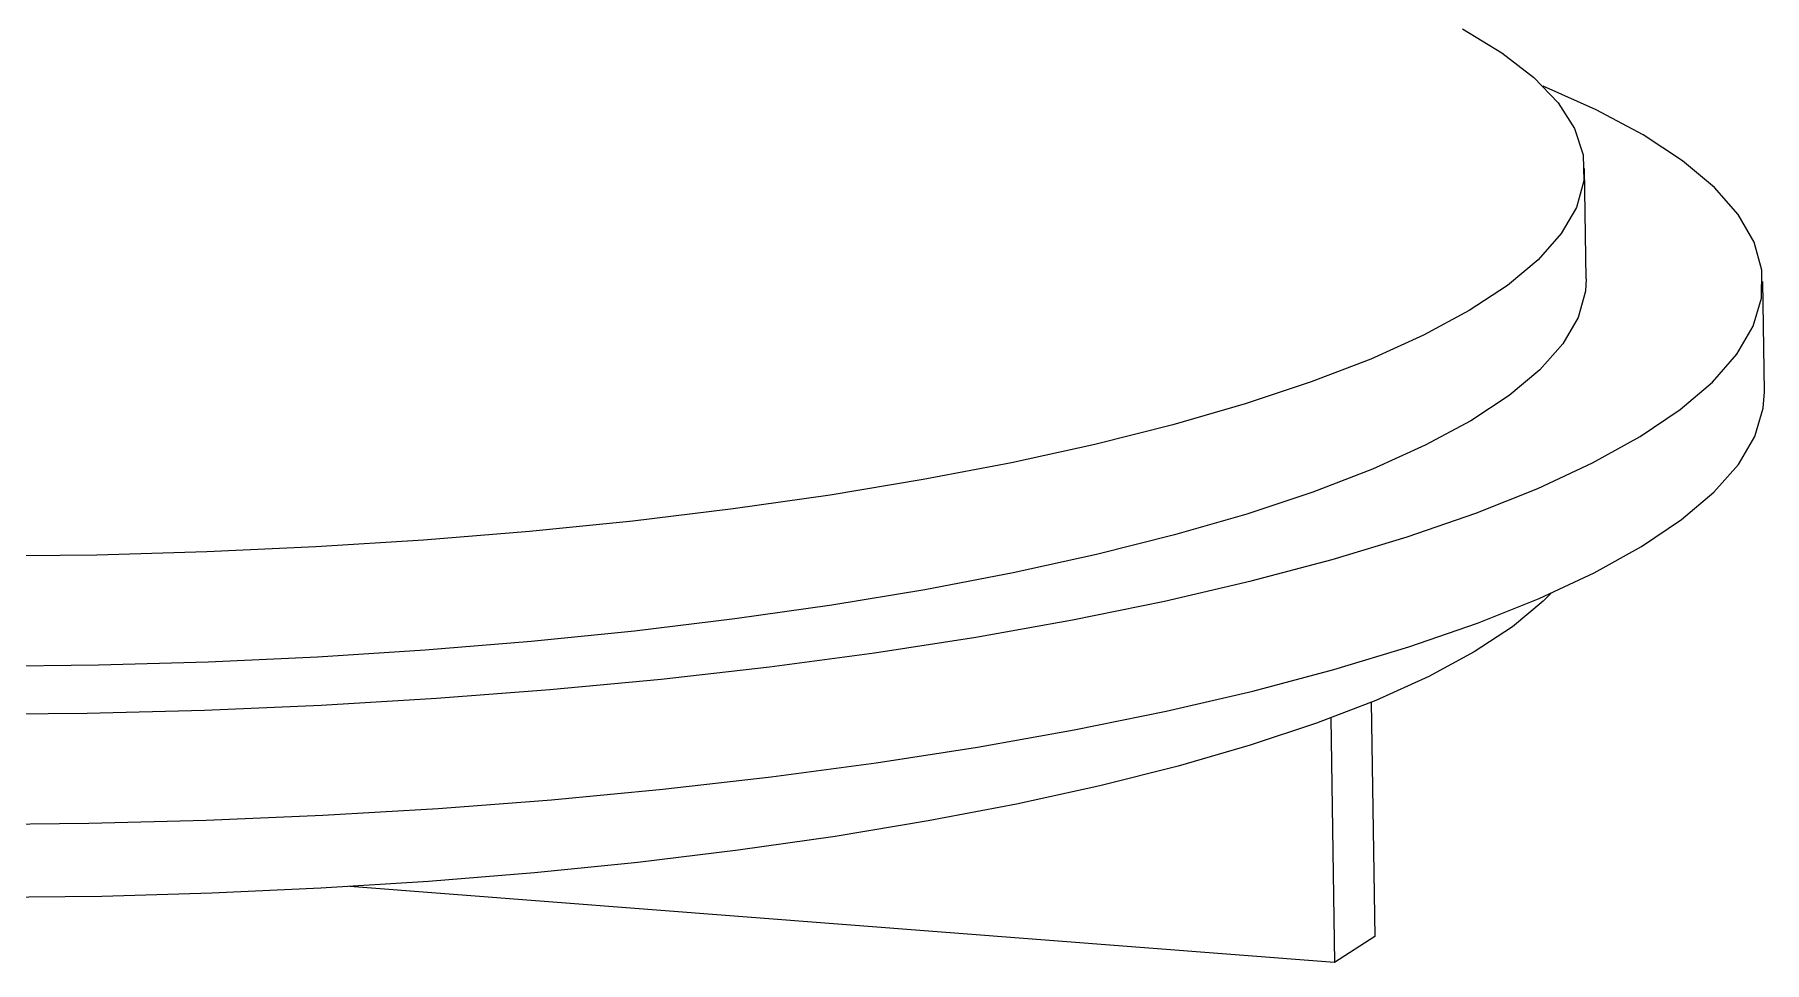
# Model space of a CAD drawing. Header units: millimetres. Extents: x -172 to 1209, y -709 to 1573.
# Drawn here: x 499.3 to 575.5, y 633.8 to 674.7 of the extents above; entities that cross this region are included whole.
import ezdxf

# ---------------------------------------------------------------- set-up
doc = ezdxf.new("R2010")
doc.units = ezdxf.units.MM

msp = doc.modelspace()

# ---------------------------------------------------------------- linework, layer by layer
at = {"color": 7, "linetype": 'Continuous', "lineweight": 15}
for p, q in [((567.673, 663.951), (567.601, 668.805)), ((575.536, 658.969), (575.464, 663.824)), ((556.417, 644.584), (556.577, 633.811)), ((558.2, 645.279), (558.353, 634.953)), ((556.577, 633.811), (513.155, 637.15)), ((558.353, 634.953), (556.577, 633.811))]:
    msp.add_line(p, q, dxfattribs=at)
at = {"color": 7, "linetype": 'Continuous', "lineweight": 15, "flags": 128}
for points in [[(562.217, 674.975), (563.958, 673.916), (565.367, 672.826), (566.438, 671.709), (567.164, 670.572), (567.543, 669.421), (567.571, 668.261), (567.249, 667.099), (566.578, 665.941), (565.563, 664.792), (564.207, 663.659), (562.519, 662.548), (560.507, 661.464), (558.182, 660.413), (555.556, 659.401), (552.641, 658.433), (549.455, 657.513), (546.013, 656.647), (542.333, 655.84), (538.434, 655.095)], [(496.402, 644.752), (501.578, 644.8), (506.748, 644.933), (511.889, 645.151), (516.975, 645.453), (521.983, 645.837), (526.888, 646.301), (531.667, 646.843), (536.298, 647.462), (540.758, 648.152), (545.026, 648.913), (549.081, 649.739), (552.905, 650.626), (556.479, 651.572), (559.786, 652.57), (562.811, 653.617), (565.538, 654.707), (567.956, 655.835), (570.051, 656.996), (571.815, 658.185), (573.24, 659.394), (574.317, 660.62), (575.043, 661.856), (575.413, 663.095), (575.426, 664.333), (575.082, 665.563), (574.382, 666.78), (573.33, 667.977), (571.931, 669.149), (570.191, 670.29), (568.119, 671.396), (565.782, 672.436)], [(567.673, 663.951), (567.643, 663.407), (567.321, 662.245), (566.65, 661.086), (565.635, 659.938), (564.279, 658.805), (562.591, 657.693), (560.579, 656.61), (558.254, 655.559), (555.628, 654.547), (552.713, 653.578), (549.527, 652.659), (546.085, 651.793), (542.405, 650.985), (538.506, 650.24)], [(496.474, 639.897), (501.65, 639.945), (506.82, 640.078), (511.961, 640.296), (517.047, 640.598), (522.055, 640.982), (526.96, 641.446), (531.739, 641.989), (536.37, 642.607), (540.83, 643.298), (545.098, 644.058), (549.153, 644.884), (552.977, 645.772), (556.551, 646.717), (559.858, 647.716), (562.883, 648.762), (565.61, 649.853), (568.028, 650.981), (570.123, 652.142), (571.887, 653.33), (573.312, 654.54), (574.389, 655.766), (575.115, 657.001), (575.485, 658.241), (575.536, 658.969)], [(538.434, 655.095), (534.337, 654.416), (530.063, 653.806), (525.634, 653.27), (521.074, 652.81), (516.406, 652.428), (511.654, 652.126), (506.844, 651.906), (502, 651.768), (497.148, 651.715)], [(538.506, 650.24), (534.409, 649.561), (530.135, 648.952), (525.706, 648.416), (521.146, 647.955), (516.478, 647.573), (511.726, 647.271), (506.916, 647.051), (502.072, 646.914), (497.22, 646.86)], [(566.114, 650.073), (565.786, 649.743), (564.431, 648.61), (562.743, 647.499), (560.731, 646.415), (558.405, 645.364), (555.779, 644.352), (552.865, 643.384), (549.678, 642.464), (546.236, 641.598), (542.556, 640.791), (538.657, 640.046)], [(538.657, 640.046), (534.56, 639.367), (530.286, 638.757), (525.857, 638.221), (521.297, 637.761), (516.629, 637.379), (511.878, 637.077), (507.067, 636.857), (502.224, 636.719), (497.371, 636.666)]]:
    msp.add_lwpolyline(points, dxfattribs=at)

doc.saveas('drawing.dxf')
